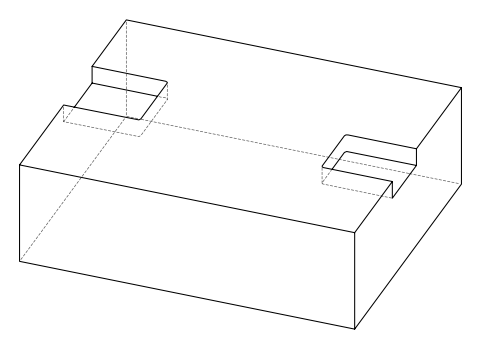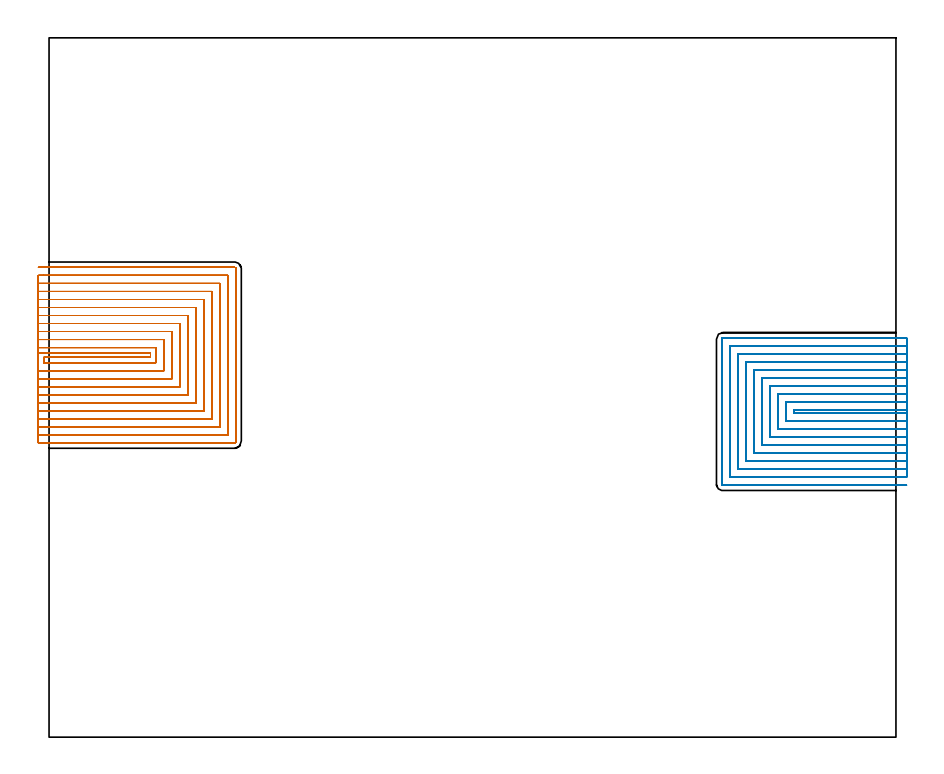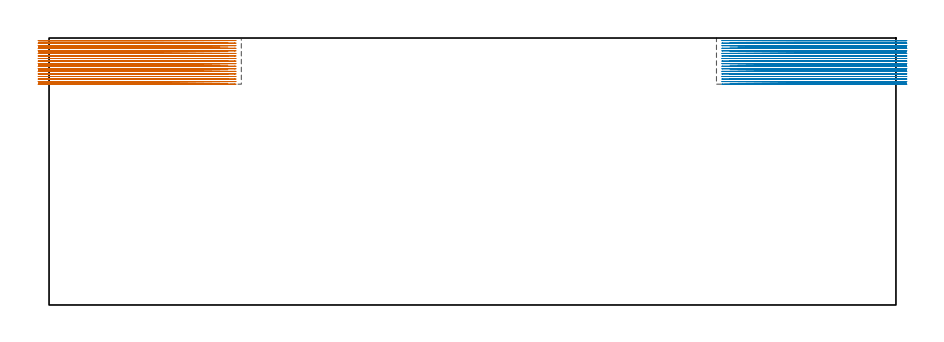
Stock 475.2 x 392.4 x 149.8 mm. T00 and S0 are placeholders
(PLAN: 2 operations, 0 tool changes, 241.4 min)
(1 MILL_SLOT | SLOT_PARTIAL_RECTANGULAR | NXT0201_008 | Follow Part, ap 1.5, ae 75% | 136.67 min | 291841 mm3)
(2 MILL_SLOT_1 | SLOT_PARTIAL_RECTANGULAR_1 | NXT0201_008 | Follow Part, ap 1.5, ae 75% | 104.74 min | 230920 mm3)
(TOOL NXT0201_008 | ENDMILL 6mm [2P460-0600-NA 1630] | D6 FL26 Z6)
(OP 1 MILL_SLOT)
G17 G21 G94 G90
T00 M6
G54
G17 G0 G90 X-6. Y215.6 S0 M3
G43 Z159.8 H1
Z148.361
G94 G1 X-3. F250.
X56.9 F500.
Y213.1
X-3.
Y210.1
X59.9
Y218.6
X-3.
X-6. F250.
Y205.6
X-3.
X64.4 F500.
Y223.1
X-3.
X-6. F250.
Y201.1
X-3.
X68.9 F500.
Y227.6
X-3.
X-6. F250.
Y196.6
X-3.
X73.4 F500.
Y232.1
X-3.
X-6. F250.
Y192.1
X-3.
X77.9 F500.
Y236.6
X-3.
X-6. F250.
Y187.6
X-3.
X82.4 F500.
Y241.1
X-3.
X-6. F250.
Y183.1
X-3.
X86.9 F500.
Y245.6
X-3.
X-6. F250.
Y178.6
X-3.
X91.4 F500.
Y250.1
X-3.
X-6. F250.
Y174.1
X-3.
X95.9 F500.
Y254.6
X-3.
X-6. F250.
Y169.6
X-3.
X100.4 F500.
Y259.1
X-3.
X-6. F250.
Y165.1
X-3.
X104.1 F500.
G3 X104.9 Y165.9 R0.8
G1 Y262.8
G3 X104.1 Y263.6 R0.8
G1 X-3.
X-6. F250.
G0 Y215.6 Z146.922
G1 X-3.
X56.9 F500.
Y213.1
X-3.
Y210.1
X59.9
Y218.6
X-3.
X-6. F250.
Y205.6
X-3.
X64.4 F500.
Y223.1
X-3.
X-6. F250.
Y201.1
X-3.
X68.9 F500.
Y227.6
X-3.
X-6. F250.
Y196.6
X-3.
X73.4 F500.
Y232.1
X-3.
X-6. F250.
Y192.1
X-3.
X77.9 F500.
Y236.6
X-3.
X-6. F250.
Y187.6
X-3.
X82.4 F500.
Y241.1
X-3.
X-6. F250.
Y183.1
X-3.
X86.9 F500.
Y245.6
X-3.
X-6. F250.
Y178.6
X-3.
X91.4 F500.
Y250.1
X-3.
X-6. F250.
Y174.1
X-3.
X95.9 F500.
Y254.6
X-3.
X-6. F250.
Y169.6
X-3.
X100.4 F500.
Y259.1
X-3.
X-6. F250.
Y165.1
X-3.
X104.1 F500.
G3 X104.9 Y165.9 R0.8
G1 Y262.8
G3 X104.1 Y263.6 R0.8
G1 X-3.
X-6. F250.
G0 Y215.6 Z145.483
G1 X-3.
X56.9 F500.
Y213.1
X-3.
Y210.1
X59.9
Y218.6
X-3.
X-6. F250.
Y205.6
X-3.
X64.4 F500.
Y223.1
X-3.
X-6. F250.
Y201.1
X-3.
X68.9 F500.
Y227.6
X-3.
X-6. F250.
Y196.6
X-3.
X73.4 F500.
Y232.1
X-3.
X-6. F250.
Y192.1
X-3.
X77.9 F500.
Y236.6
X-3.
X-6. F250.
Y187.6
X-3.
X82.4 F500.
Y241.1
X-3.
X-6. F250.
Y183.1
X-3.
X86.9 F500.
Y245.6
X-3.
X-6. F250.
Y178.6
X-3.
X91.4 F500.
Y250.1
X-3.
X-6. F250.
Y174.1
X-3.
X95.9 F500.
Y254.6
X-3.
X-6. F250.
Y169.6
X-3.
X100.4 F500.
Y259.1
X-3.
X-6. F250.
Y165.1
X-3.
X104.1 F500.
G3 X104.9 Y165.9 R0.8
G1 Y262.8
G3 X104.1 Y263.6 R0.8
G1 X-3.
X-6. F250.
G0 Y215.6 Z144.044
G1 X-3.
X56.9 F500.
Y213.1
X-3.
Y210.1
X59.9
Y218.6
X-3.
X-6. F250.
Y205.6
X-3.
X64.4 F500.
Y223.1
X-3.
X-6. F250.
Y201.1
X-3.
X68.9 F500.
Y227.6
X-3.
X-6. F250.
Y196.6
X-3.
X73.4 F500.
Y232.1
X-3.
X-6. F250.
Y192.1
X-3.
X77.9 F500.
Y236.6
X-3.
X-6. F250.
Y187.6
X-3.
X82.4 F500.
Y241.1
X-3.
X-6. F250.
Y183.1
X-3.
X86.9 F500.
Y245.6
X-3.
X-6. F250.
Y178.6
X-3.
X91.4 F500.
Y250.1
X-3.
X-6. F250.
Y174.1
X-3.
X95.9 F500.
Y254.6
X-3.
X-6. F250.
Y169.6
X-3.
X100.4 F500.
Y259.1
X-3.
X-6. F250.
Y165.1
X-3.
X104.1 F500.
G3 X104.9 Y165.9 R0.8
G1 Y262.8
G3 X104.1 Y263.6 R0.8
G1 X-3.
X-6. F250.
G0 Y215.6 Z142.605
G1 X-3.
X56.9 F500.
Y213.1
X-3.
Y210.1
X59.9
Y218.6
X-3.
X-6. F250.
Y205.6
X-3.
X64.4 F500.
Y223.1
X-3.
X-6. F250.
Y201.1
X-3.
X68.9 F500.
Y227.6
X-3.
X-6. F250.
Y196.6
X-3.
X73.4 F500.
Y232.1
X-3.
X-6. F250.
Y192.1
X-3.
X77.9 F500.
Y236.6
X-3.
X-6. F250.
Y187.6
X-3.
X82.4 F500.
Y241.1
X-3.
X-6. F250.
Y183.1
X-3.
X86.9 F500.
Y245.6
X-3.
X-6. F250.
Y178.6
X-3.
X91.4 F500.
Y250.1
X-3.
X-6. F250.
Y174.1
X-3.
X95.9 F500.
Y254.6
X-3.
X-6. F250.
Y169.6
X-3.
X100.4 F500.
Y259.1
X-3.
X-6. F250.
Y165.1
X-3.
X104.1 F500.
G3 X104.9 Y165.9 R0.8
G1 Y262.8
G3 X104.1 Y263.6 R0.8
G1 X-3.
X-6. F250.
G0 Y215.6 Z141.167
G1 X-3.
X56.9 F500.
Y213.1
X-3.
Y210.1
X59.9
Y218.6
X-3.
X-6. F250.
Y205.6
X-3.
X64.4 F500.
Y223.1
X-3.
X-6. F250.
Y201.1
X-3.
X68.9 F500.
Y227.6
X-3.
X-6. F250.
Y196.6
X-3.
X73.4 F500.
Y232.1
X-3.
X-6. F250.
Y192.1
X-3.
X77.9 F500.
Y236.6
X-3.
X-6. F250.
Y187.6
X-3.
X82.4 F500.
Y241.1
X-3.
X-6. F250.
Y183.1
X-3.
X86.9 F500.
Y245.6
X-3.
X-6. F250.
Y178.6
X-3.
X91.4 F500.
Y250.1
X-3.
X-6. F250.
Y174.1
X-3.
X95.9 F500.
Y254.6
X-3.
X-6. F250.
Y169.6
X-3.
X100.4 F500.
Y259.1
X-3.
X-6. F250.
Y165.1
X-3.
X104.1 F500.
G3 X104.9 Y165.9 R0.8
G1 Y262.8
G3 X104.1 Y263.6 R0.8
G1 X-3.
X-6. F250.
G0 Y215.6 Z139.728
G1 X-3.
X56.9 F500.
Y213.1
X-3.
Y210.1
X59.9
Y218.6
X-3.
X-6. F250.
Y205.6
X-3.
X64.4 F500.
Y223.1
X-3.
X-6. F250.
Y201.1
X-3.
X68.9 F500.
Y227.6
X-3.
X-6. F250.
Y196.6
X-3.
X73.4 F500.
Y232.1
X-3.
X-6. F250.
Y192.1
X-3.
X77.9 F500.
Y236.6
X-3.
X-6. F250.
Y187.6
X-3.
X82.4 F500.
Y241.1
X-3.
X-6. F250.
Y183.1
X-3.
X86.9 F500.
Y245.6
X-3.
X-6. F250.
Y178.6
X-3.
X91.4 F500.
Y250.1
X-3.
X-6. F250.
Y174.1
X-3.
X95.9 F500.
Y254.6
X-3.
X-6. F250.
Y169.6
X-3.
X100.4 F500.
Y259.1
X-3.
X-6. F250.
Y165.1
X-3.
X104.1 F500.
G3 X104.9 Y165.9 R0.8
G1 Y262.8
G3 X104.1 Y263.6 R0.8
G1 X-3.
X-6. F250.
G0 Y215.6 Z138.289
G1 X-3.
X56.9 F500.
Y213.1
X-3.
Y210.1
X59.9
Y218.6
X-3.
X-6. F250.
Y205.6
X-3.
X64.4 F500.
Y223.1
X-3.
X-6. F250.
Y201.1
X-3.
X68.9 F500.
Y227.6
X-3.
X-6. F250.
Y196.6
X-3.
X73.4 F500.
Y232.1
X-3.
X-6. F250.
Y192.1
X-3.
X77.9 F500.
Y236.6
X-3.
X-6. F250.
Y187.6
X-3.
X82.4 F500.
Y241.1
X-3.
X-6. F250.
Y183.1
X-3.
X86.9 F500.
Y245.6
X-3.
X-6. F250.
Y178.6
X-3.
X91.4 F500.
Y250.1
X-3.
X-6. F250.
Y174.1
X-3.
X95.9 F500.
Y254.6
X-3.
X-6. F250.
Y169.6
X-3.
X100.4 F500.
Y259.1
X-3.
X-6. F250.
Y165.1
X-3.
X104.1 F500.
G3 X104.9 Y165.9 R0.8
G1 Y262.8
G3 X104.1 Y263.6 R0.8
G1 X-3.
X-6. F250.
G0 Y215.6 Z136.85
G1 X-3.
X56.9 F500.
Y213.1
X-3.
Y210.1
X59.9
Y218.6
X-3.
X-6. F250.
Y205.6
X-3.
X64.4 F500.
Y223.1
X-3.
X-6. F250.
Y201.1
X-3.
X68.9 F500.
Y227.6
X-3.
X-6. F250.
Y196.6
X-3.
X73.4 F500.
Y232.1
X-3.
X-6. F250.
Y192.1
X-3.
X77.9 F500.
Y236.6
X-3.
X-6. F250.
Y187.6
X-3.
X82.4 F500.
Y241.1
X-3.
X-6. F250.
Y183.1
X-3.
X86.9 F500.
Y245.6
X-3.
X-6. F250.
Y178.6
X-3.
X91.4 F500.
Y250.1
X-3.
X-6. F250.
Y174.1
X-3.
X95.9 F500.
Y254.6
X-3.
X-6. F250.
Y169.6
X-3.
X100.4 F500.
Y259.1
X-3.
X-6. F250.
Y165.1
X-3.
X104.1 F500.
G3 X104.9 Y165.9 R0.8
G1 Y262.8
G3 X104.1 Y263.6 R0.8
G1 X-3.
X-6. F250.
G0 Y215.6 Z135.411
G1 X-3.
X56.9 F500.
Y213.1
X-3.
Y210.1
X59.9
Y218.6
X-3.
X-6. F250.
Y205.6
X-3.
X64.4 F500.
Y223.1
X-3.
X-6. F250.
Y201.1
X-3.
X68.9 F500.
Y227.6
X-3.
X-6. F250.
Y196.6
X-3.
X73.4 F500.
Y232.1
X-3.
X-6. F250.
Y192.1
X-3.
X77.9 F500.
Y236.6
X-3.
X-6. F250.
Y187.6
X-3.
X82.4 F500.
Y241.1
X-3.
X-6. F250.
Y183.1
X-3.
X86.9 F500.
Y245.6
X-3.
X-6. F250.
Y178.6
X-3.
X91.4 F500.
Y250.1
X-3.
X-6. F250.
Y174.1
X-3.
X95.9 F500.
Y254.6
X-3.
X-6. F250.
Y169.6
X-3.
X100.4 F500.
Y259.1
X-3.
X-6. F250.
Y165.1
X-3.
X104.1 F500.
G3 X104.9 Y165.9 R0.8
G1 Y262.8
G3 X104.1 Y263.6 R0.8
G1 X-3.
X-6. F250.
G0 Y215.6 Z133.972
G1 X-3.
X56.9 F500.
Y213.1
X-3.
Y210.1
X59.9
Y218.6
X-3.
X-6. F250.
Y205.6
X-3.
X64.4 F500.
Y223.1
X-3.
X-6. F250.
Y201.1
X-3.
X68.9 F500.
Y227.6
X-3.
X-6. F250.
Y196.6
X-3.
X73.4 F500.
Y232.1
X-3.
X-6. F250.
Y192.1
X-3.
X77.9 F500.
Y236.6
X-3.
X-6. F250.
Y187.6
X-3.
X82.4 F500.
Y241.1
X-3.
X-6. F250.
Y183.1
X-3.
X86.9 F500.
Y245.6
X-3.
X-6. F250.
Y178.6
X-3.
X91.4 F500.
Y250.1
X-3.
X-6. F250.
Y174.1
X-3.
X95.9 F500.
Y254.6
X-3.
X-6. F250.
Y169.6
X-3.
X100.4 F500.
Y259.1
X-3.
X-6. F250.
Y165.1
X-3.
X104.1 F500.
G3 X104.9 Y165.9 R0.8
G1 Y262.8
G3 X104.1 Y263.6 R0.8
G1 X-3.
X-6. F250.
G0 Y215.6 Z132.533
G1 X-3.
X56.9 F500.
Y213.1
X-3.
Y210.1
X59.9
Y218.6
X-3.
X-6. F250.
Y205.6
X-3.
X64.4 F500.
Y223.1
X-3.
X-6. F250.
Y201.1
X-3.
X68.9 F500.
Y227.6
X-3.
X-6. F250.
Y196.6
X-3.
X73.4 F500.
Y232.1
X-3.
X-6. F250.
Y192.1
X-3.
X77.9 F500.
Y236.6
X-3.
X-6. F250.
Y187.6
X-3.
X82.4 F500.
Y241.1
X-3.
X-6. F250.
Y183.1
X-3.
X86.9 F500.
Y245.6
X-3.
X-6. F250.
Y178.6
X-3.
X91.4 F500.
Y250.1
X-3.
X-6. F250.
Y174.1
X-3.
X95.9 F500.
Y254.6
X-3.
X-6. F250.
Y169.6
X-3.
X100.4 F500.
Y259.1
X-3.
X-6. F250.
Y165.1
X-3.
X104.1 F500.
G3 X104.9 Y165.9 R0.8
G1 Y262.8
G3 X104.1 Y263.6 R0.8
G1 X-3.
X-6. F250.
G0 Y215.6 Z131.094
G1 X-3.
X56.9 F500.
Y213.1
X-3.
Y210.1
X59.9
Y218.6
X-3.
X-6. F250.
Y205.6
X-3.
X64.4 F500.
Y223.1
X-3.
X-6. F250.
Y201.1
X-3.
X68.9 F500.
Y227.6
X-3.
X-6. F250.
Y196.6
X-3.
X73.4 F500.
Y232.1
X-3.
X-6. F250.
Y192.1
X-3.
X77.9 F500.
Y236.6
X-3.
X-6. F250.
Y187.6
X-3.
X82.4 F500.
Y241.1
X-3.
X-6. F250.
Y183.1
X-3.
X86.9 F500.
Y245.6
X-3.
X-6. F250.
Y178.6
X-3.
X91.4 F500.
Y250.1
X-3.
X-6. F250.
Y174.1
X-3.
X95.9 F500.
Y254.6
X-3.
X-6. F250.
Y169.6
X-3.
X100.4 F500.
Y259.1
X-3.
X-6. F250.
Y165.1
X-3.
X104.1 F500.
G3 X104.9 Y165.9 R0.8
G1 Y262.8
G3 X104.1 Y263.6 R0.8
G1 X-3.
X-6. F250.
G0 Y215.6 Z129.656
G1 X-3.
X56.9 F500.
Y213.1
X-3.
Y210.1
X59.9
Y218.6
X-3.
X-6. F250.
Y205.6
X-3.
X64.4 F500.
Y223.1
X-3.
X-6. F250.
Y201.1
X-3.
X68.9 F500.
Y227.6
X-3.
X-6. F250.
Y196.6
X-3.
X73.4 F500.
Y232.1
X-3.
X-6. F250.
Y192.1
X-3.
X77.9 F500.
Y236.6
X-3.
X-6. F250.
Y187.6
X-3.
X82.4 F500.
Y241.1
X-3.
X-6. F250.
Y183.1
X-3.
X86.9 F500.
Y245.6
X-3.
X-6. F250.
Y178.6
X-3.
X91.4 F500.
Y250.1
X-3.
X-6. F250.
Y174.1
X-3.
X95.9 F500.
Y254.6
X-3.
X-6. F250.
Y169.6
X-3.
X100.4 F500.
Y259.1
X-3.
X-6. F250.
Y165.1
X-3.
X104.1 F500.
G3 X104.9 Y165.9 R0.8
G1 Y262.8
G3 X104.1 Y263.6 R0.8
G1 X-3.
X-6. F250.
G0 Y215.6 Z128.217
G1 X-3.
X56.9 F500.
Y213.1
X-3.
Y210.1
X59.9
Y218.6
X-3.
X-6. F250.
Y205.6
X-3.
X64.4 F500.
Y223.1
X-3.
X-6. F250.
Y201.1
X-3.
X68.9 F500.
Y227.6
X-3.
X-6. F250.
Y196.6
X-3.
X73.4 F500.
Y232.1
X-3.
X-6. F250.
Y192.1
X-3.
X77.9 F500.
Y236.6
X-3.
X-6. F250.
Y187.6
X-3.
X82.4 F500.
Y241.1
X-3.
X-6. F250.
Y183.1
X-3.
X86.9 F500.
Y245.6
X-3.
X-6. F250.
Y178.6
X-3.
X91.4 F500.
Y250.1
X-3.
X-6. F250.
Y174.1
X-3.
X95.9 F500.
Y254.6
X-3.
X-6. F250.
Y169.6
X-3.
X100.4 F500.
Y259.1
X-3.
X-6. F250.
Y165.1
X-3.
X104.1 F500.
G3 X104.9 Y165.9 R0.8
G1 Y262.8
G3 X104.1 Y263.6 R0.8
G1 X-3.
X-6. F250.
G0 Y215.6 Z126.778
G1 X-3.
X56.9 F500.
Y213.1
X-3.
Y210.1
X59.9
Y218.6
X-3.
X-6. F250.
Y205.6
X-3.
X64.4 F500.
Y223.1
X-3.
X-6. F250.
Y201.1
X-3.
X68.9 F500.
Y227.6
X-3.
X-6. F250.
Y196.6
X-3.
X73.4 F500.
Y232.1
X-3.
X-6. F250.
Y192.1
X-3.
X77.9 F500.
Y236.6
X-3.
X-6. F250.
Y187.6
X-3.
X82.4 F500.
Y241.1
X-3.
X-6. F250.
Y183.1
X-3.
X86.9 F500.
Y245.6
X-3.
X-6. F250.
Y178.6
X-3.
X91.4 F500.
Y250.1
X-3.
X-6. F250.
Y174.1
X-3.
X95.9 F500.
Y254.6
X-3.
X-6. F250.
Y169.6
X-3.
X100.4 F500.
Y259.1
X-3.
X-6. F250.
Y165.1
X-3.
X104.1 F500.
G3 X104.9 Y165.9 R0.8
G1 Y262.8
G3 X104.1 Y263.6 R0.8
G1 X-3.
X-6. F250.
G0 Y215.6 Z125.339
G1 X-3.
X56.9 F500.
Y213.1
X-3.
Y210.1
X59.9
Y218.6
X-3.
X-6. F250.
Y205.6
X-3.
X64.4 F500.
Y223.1
X-3.
X-6. F250.
Y201.1
X-3.
X68.9 F500.
Y227.6
X-3.
X-6. F250.
Y196.6
X-3.
X73.4 F500.
Y232.1
X-3.
X-6. F250.
Y192.1
X-3.
X77.9 F500.
Y236.6
X-3.
X-6. F250.
Y187.6
X-3.
X82.4 F500.
Y241.1
X-3.
X-6. F250.
Y183.1
X-3.
X86.9 F500.
Y245.6
X-3.
X-6. F250.
Y178.6
X-3.
X91.4 F500.
Y250.1
X-3.
X-6. F250.
Y174.1
X-3.
X95.9 F500.
Y254.6
X-3.
X-6. F250.
Y169.6
X-3.
X100.4 F500.
Y259.1
X-3.
X-6. F250.
Y165.1
X-3.
X104.1 F500.
G3 X104.9 Y165.9 R0.8
G1 Y262.8
G3 X104.1 Y263.6 R0.8
G1 X-3.
X-6. F250.
G0 Y215.6 Z123.9
G1 X-3.
X56.9 F500.
Y213.1
X-3.
Y210.1
X59.9
Y218.6
X-3.
X-6. F250.
Y205.6
X-3.
X64.4 F500.
Y223.1
X-3.
X-6. F250.
Y201.1
X-3.
X68.9 F500.
Y227.6
X-3.
X-6. F250.
Y196.6
X-3.
X73.4 F500.
Y232.1
X-3.
X-6. F250.
Y192.1
X-3.
X77.9 F500.
Y236.6
X-3.
X-6. F250.
Y187.6
X-3.
X82.4 F500.
Y241.1
X-3.
X-6. F250.
Y183.1
X-3.
X86.9 F500.
Y245.6
X-3.
X-6. F250.
Y178.6
X-3.
X91.4 F500.
Y250.1
X-3.
X-6. F250.
Y174.1
X-3.
X95.9 F500.
Y254.6
X-3.
X-6. F250.
Y169.6
X-3.
X100.4 F500.
Y259.1
X-3.
X-6. F250.
Y165.1
X-3.
X104.1 F500.
G3 X104.9 Y165.9 R0.8
G1 Y262.8
G3 X104.1 Y263.6 R0.8
G1 X-3.
X-6. F250.
G0 Z159.8
M5
M2
(OP 2 MILL_SLOT_1)
G17 G21 G94 G90
T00 M6
G54
G17 G0 G90 X481.2 Y183.5 S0 M3
G43 Z159.8 H1
Z148.361
G94 G1 X478.2 F250.
X418. F500.
Y181.9
X478.2
X481.2 F250.
Y188.
X478.2
X413.5 F500.
Y177.4
X478.2
X481.2 F250.
Y192.5
X478.2
X409. F500.
Y172.9
X478.2
X481.2 F250.
Y197.
X478.2
X404.5 F500.
Y168.4
X478.2
X481.2 F250.
Y201.5
X478.2
X400. F500.
Y163.9
X478.2
X481.2 F250.
Y206.
X478.2
X395.5 F500.
Y159.4
X478.2
X481.2 F250.
Y210.5
X478.2
X391. F500.
Y154.9
X478.2
X481.2 F250.
Y215.
X478.2
X386.5 F500.
Y150.4
X478.2
X481.2 F250.
Y219.5
X478.2
X382. F500.
Y145.9
X478.2
X481.2 F250.
Y224.
X478.2
X377.9 F500.
G3 X377.5 Y223.6 R0.4
G1 Y141.8
G3 X377.9 Y141.4 R0.4
G1 X478.2
X481.2 F250.
G0 Y183.5 Z146.922
G1 X478.2
X418. F500.
Y181.9
X478.2
X481.2 F250.
Y188.
X478.2
X413.5 F500.
Y177.4
X478.2
X481.2 F250.
Y192.5
X478.2
X409. F500.
Y172.9
X478.2
X481.2 F250.
Y197.
X478.2
X404.5 F500.
Y168.4
X478.2
X481.2 F250.
Y201.5
X478.2
X400. F500.
Y163.9
X478.2
X481.2 F250.
Y206.
X478.2
X395.5 F500.
Y159.4
X478.2
X481.2 F250.
Y210.5
X478.2
X391. F500.
Y154.9
X478.2
X481.2 F250.
Y215.
X478.2
X386.5 F500.
Y150.4
X478.2
X481.2 F250.
Y219.5
X478.2
X382. F500.
Y145.9
X478.2
X481.2 F250.
Y224.
X478.2
X377.9 F500.
G3 X377.5 Y223.6 R0.4
G1 Y141.8
G3 X377.9 Y141.4 R0.4
G1 X478.2
X481.2 F250.
G0 Y183.5 Z145.483
G1 X478.2
X418. F500.
Y181.9
X478.2
X481.2 F250.
Y188.
X478.2
X413.5 F500.
Y177.4
X478.2
X481.2 F250.
Y192.5
X478.2
X409. F500.
Y172.9
X478.2
X481.2 F250.
Y197.
X478.2
X404.5 F500.
Y168.4
X478.2
X481.2 F250.
Y201.5
X478.2
X400. F500.
Y163.9
X478.2
X481.2 F250.
Y206.
X478.2
X395.5 F500.
Y159.4
X478.2
X481.2 F250.
Y210.5
X478.2
X391. F500.
Y154.9
X478.2
X481.2 F250.
Y215.
X478.2
X386.5 F500.
Y150.4
X478.2
X481.2 F250.
Y219.5
X478.2
X382. F500.
Y145.9
X478.2
X481.2 F250.
Y224.
X478.2
X377.9 F500.
G3 X377.5 Y223.6 R0.4
G1 Y141.8
G3 X377.9 Y141.4 R0.4
G1 X478.2
X481.2 F250.
G0 Y183.5 Z144.044
G1 X478.2
X418. F500.
Y181.9
X478.2
X481.2 F250.
Y188.
X478.2
X413.5 F500.
Y177.4
X478.2
X481.2 F250.
Y192.5
X478.2
X409. F500.
Y172.9
X478.2
X481.2 F250.
Y197.
X478.2
X404.5 F500.
Y168.4
X478.2
X481.2 F250.
Y201.5
X478.2
X400. F500.
Y163.9
X478.2
X481.2 F250.
Y206.
X478.2
X395.5 F500.
Y159.4
X478.2
X481.2 F250.
Y210.5
X478.2
X391. F500.
Y154.9
X478.2
X481.2 F250.
Y215.
X478.2
X386.5 F500.
Y150.4
X478.2
X481.2 F250.
Y219.5
X478.2
X382. F500.
Y145.9
X478.2
X481.2 F250.
Y224.
X478.2
X377.9 F500.
G3 X377.5 Y223.6 R0.4
G1 Y141.8
G3 X377.9 Y141.4 R0.4
G1 X478.2
X481.2 F250.
G0 Y183.5 Z142.605
G1 X478.2
X418. F500.
Y181.9
X478.2
X481.2 F250.
Y188.
X478.2
X413.5 F500.
Y177.4
X478.2
X481.2 F250.
Y192.5
X478.2
X409. F500.
Y172.9
X478.2
X481.2 F250.
Y197.
X478.2
X404.5 F500.
Y168.4
X478.2
X481.2 F250.
Y201.5
X478.2
X400. F500.
Y163.9
X478.2
X481.2 F250.
Y206.
X478.2
X395.5 F500.
Y159.4
X478.2
X481.2 F250.
Y210.5
X478.2
X391. F500.
Y154.9
X478.2
X481.2 F250.
Y215.
X478.2
X386.5 F500.
Y150.4
X478.2
X481.2 F250.
Y219.5
X478.2
X382. F500.
Y145.9
X478.2
X481.2 F250.
Y224.
X478.2
X377.9 F500.
G3 X377.5 Y223.6 R0.4
G1 Y141.8
G3 X377.9 Y141.4 R0.4
G1 X478.2
X481.2 F250.
G0 Y183.5 Z141.167
G1 X478.2
X418. F500.
Y181.9
X478.2
X481.2 F250.
Y188.
X478.2
X413.5 F500.
Y177.4
X478.2
X481.2 F250.
Y192.5
X478.2
X409. F500.
Y172.9
X478.2
X481.2 F250.
Y197.
X478.2
X404.5 F500.
Y168.4
X478.2
X481.2 F250.
Y201.5
X478.2
X400. F500.
Y163.9
X478.2
X481.2 F250.
Y206.
X478.2
X395.5 F500.
Y159.4
X478.2
X481.2 F250.
Y210.5
X478.2
X391. F500.
Y154.9
X478.2
X481.2 F250.
Y215.
X478.2
X386.5 F500.
Y150.4
X478.2
X481.2 F250.
Y219.5
X478.2
X382. F500.
Y145.9
X478.2
X481.2 F250.
Y224.
X478.2
X377.9 F500.
G3 X377.5 Y223.6 R0.4
G1 Y141.8
G3 X377.9 Y141.4 R0.4
G1 X478.2
X481.2 F250.
G0 Y183.5 Z139.728
G1 X478.2
X418. F500.
Y181.9
X478.2
X481.2 F250.
Y188.
X478.2
X413.5 F500.
Y177.4
X478.2
X481.2 F250.
Y192.5
X478.2
X409. F500.
Y172.9
X478.2
X481.2 F250.
Y197.
X478.2
X404.5 F500.
Y168.4
X478.2
X481.2 F250.
Y201.5
X478.2
X400. F500.
Y163.9
X478.2
X481.2 F250.
Y206.
X478.2
X395.5 F500.
Y159.4
X478.2
X481.2 F250.
Y210.5
X478.2
X391. F500.
Y154.9
X478.2
X481.2 F250.
Y215.
X478.2
X386.5 F500.
Y150.4
X478.2
X481.2 F250.
Y219.5
X478.2
X382. F500.
Y145.9
X478.2
X481.2 F250.
Y224.
X478.2
X377.9 F500.
G3 X377.5 Y223.6 R0.4
G1 Y141.8
G3 X377.9 Y141.4 R0.4
G1 X478.2
X481.2 F250.
G0 Y183.5 Z138.289
G1 X478.2
X418. F500.
Y181.9
X478.2
X481.2 F250.
Y188.
X478.2
X413.5 F500.
Y177.4
X478.2
X481.2 F250.
Y192.5
X478.2
X409. F500.
Y172.9
X478.2
X481.2 F250.
Y197.
X478.2
X404.5 F500.
Y168.4
X478.2
X481.2 F250.
Y201.5
X478.2
X400. F500.
Y163.9
X478.2
X481.2 F250.
Y206.
X478.2
X395.5 F500.
Y159.4
X478.2
X481.2 F250.
Y210.5
X478.2
X391. F500.
Y154.9
X478.2
X481.2 F250.
Y215.
X478.2
X386.5 F500.
Y150.4
X478.2
X481.2 F250.
Y219.5
X478.2
X382. F500.
Y145.9
X478.2
X481.2 F250.
Y224.
X478.2
X377.9 F500.
G3 X377.5 Y223.6 R0.4
G1 Y141.8
G3 X377.9 Y141.4 R0.4
G1 X478.2
X481.2 F250.
G0 Y183.5 Z136.85
G1 X478.2
X418. F500.
Y181.9
X478.2
X481.2 F250.
Y188.
X478.2
X413.5 F500.
Y177.4
X478.2
X481.2 F250.
Y192.5
X478.2
X409. F500.
Y172.9
X478.2
X481.2 F250.
Y197.
X478.2
X404.5 F500.
Y168.4
X478.2
X481.2 F250.
Y201.5
X478.2
X400. F500.
Y163.9
X478.2
X481.2 F250.
Y206.
X478.2
X395.5 F500.
Y159.4
X478.2
X481.2 F250.
Y210.5
X478.2
X391. F500.
Y154.9
X478.2
X481.2 F250.
Y215.
X478.2
X386.5 F500.
Y150.4
X478.2
X481.2 F250.
Y219.5
X478.2
X382. F500.
Y145.9
X478.2
X481.2 F250.
Y224.
X478.2
X377.9 F500.
G3 X377.5 Y223.6 R0.4
G1 Y141.8
G3 X377.9 Y141.4 R0.4
G1 X478.2
X481.2 F250.
G0 Y183.5 Z135.411
G1 X478.2
X418. F500.
Y181.9
X478.2
X481.2 F250.
Y188.
X478.2
X413.5 F500.
Y177.4
X478.2
X481.2 F250.
Y192.5
X478.2
X409. F500.
Y172.9
X478.2
X481.2 F250.
Y197.
X478.2
X404.5 F500.
Y168.4
X478.2
X481.2 F250.
Y201.5
X478.2
X400. F500.
Y163.9
X478.2
X481.2 F250.
Y206.
X478.2
X395.5 F500.
Y159.4
X478.2
X481.2 F250.
Y210.5
X478.2
X391. F500.
Y154.9
X478.2
X481.2 F250.
Y215.
X478.2
X386.5 F500.
Y150.4
X478.2
X481.2 F250.
Y219.5
X478.2
X382. F500.
Y145.9
X478.2
X481.2 F250.
Y224.
X478.2
X377.9 F500.
G3 X377.5 Y223.6 R0.4
G1 Y141.8
G3 X377.9 Y141.4 R0.4
G1 X478.2
X481.2 F250.
G0 Y183.5 Z133.972
G1 X478.2
X418. F500.
Y181.9
X478.2
X481.2 F250.
Y188.
X478.2
X413.5 F500.
Y177.4
X478.2
X481.2 F250.
Y192.5
X478.2
X409. F500.
Y172.9
X478.2
X481.2 F250.
Y197.
X478.2
X404.5 F500.
Y168.4
X478.2
X481.2 F250.
Y201.5
X478.2
X400. F500.
Y163.9
X478.2
X481.2 F250.
Y206.
X478.2
X395.5 F500.
Y159.4
X478.2
X481.2 F250.
Y210.5
X478.2
X391. F500.
Y154.9
X478.2
X481.2 F250.
Y215.
X478.2
X386.5 F500.
Y150.4
X478.2
X481.2 F250.
Y219.5
X478.2
X382. F500.
Y145.9
X478.2
X481.2 F250.
Y224.
X478.2
X377.9 F500.
G3 X377.5 Y223.6 R0.4
G1 Y141.8
G3 X377.9 Y141.4 R0.4
G1 X478.2
X481.2 F250.
G0 Y183.5 Z132.533
G1 X478.2
X418. F500.
Y181.9
X478.2
X481.2 F250.
Y188.
X478.2
X413.5 F500.
Y177.4
X478.2
X481.2 F250.
Y192.5
X478.2
X409. F500.
Y172.9
X478.2
X481.2 F250.
Y197.
X478.2
X404.5 F500.
Y168.4
X478.2
X481.2 F250.
Y201.5
X478.2
X400. F500.
Y163.9
X478.2
X481.2 F250.
Y206.
X478.2
X395.5 F500.
Y159.4
X478.2
X481.2 F250.
Y210.5
X478.2
X391. F500.
Y154.9
X478.2
X481.2 F250.
Y215.
X478.2
X386.5 F500.
Y150.4
X478.2
X481.2 F250.
Y219.5
X478.2
X382. F500.
Y145.9
X478.2
X481.2 F250.
Y224.
X478.2
X377.9 F500.
G3 X377.5 Y223.6 R0.4
G1 Y141.8
G3 X377.9 Y141.4 R0.4
G1 X478.2
X481.2 F250.
G0 Y183.5 Z131.094
G1 X478.2
X418. F500.
Y181.9
X478.2
X481.2 F250.
Y188.
X478.2
X413.5 F500.
Y177.4
X478.2
X481.2 F250.
Y192.5
X478.2
X409. F500.
Y172.9
X478.2
X481.2 F250.
Y197.
X478.2
X404.5 F500.
Y168.4
X478.2
X481.2 F250.
Y201.5
X478.2
X400. F500.
Y163.9
X478.2
X481.2 F250.
Y206.
X478.2
X395.5 F500.
Y159.4
X478.2
X481.2 F250.
Y210.5
X478.2
X391. F500.
Y154.9
X478.2
X481.2 F250.
Y215.
X478.2
X386.5 F500.
Y150.4
X478.2
X481.2 F250.
Y219.5
X478.2
X382. F500.
Y145.9
X478.2
X481.2 F250.
Y224.
X478.2
X377.9 F500.
G3 X377.5 Y223.6 R0.4
G1 Y141.8
G3 X377.9 Y141.4 R0.4
G1 X478.2
X481.2 F250.
G0 Y183.5 Z129.656
G1 X478.2
X418. F500.
Y181.9
X478.2
X481.2 F250.
Y188.
X478.2
X413.5 F500.
Y177.4
X478.2
X481.2 F250.
Y192.5
X478.2
X409. F500.
Y172.9
X478.2
X481.2 F250.
Y197.
X478.2
X404.5 F500.
Y168.4
X478.2
X481.2 F250.
Y201.5
X478.2
X400. F500.
Y163.9
X478.2
X481.2 F250.
Y206.
X478.2
X395.5 F500.
Y159.4
X478.2
X481.2 F250.
Y210.5
X478.2
X391. F500.
Y154.9
X478.2
X481.2 F250.
Y215.
X478.2
X386.5 F500.
Y150.4
X478.2
X481.2 F250.
Y219.5
X478.2
X382. F500.
Y145.9
X478.2
X481.2 F250.
Y224.
X478.2
X377.9 F500.
G3 X377.5 Y223.6 R0.4
G1 Y141.8
G3 X377.9 Y141.4 R0.4
G1 X478.2
X481.2 F250.
G0 Y183.5 Z128.217
G1 X478.2
X418. F500.
Y181.9
X478.2
X481.2 F250.
Y188.
X478.2
X413.5 F500.
Y177.4
X478.2
X481.2 F250.
Y192.5
X478.2
X409. F500.
Y172.9
X478.2
X481.2 F250.
Y197.
X478.2
X404.5 F500.
Y168.4
X478.2
X481.2 F250.
Y201.5
X478.2
X400. F500.
Y163.9
X478.2
X481.2 F250.
Y206.
X478.2
X395.5 F500.
Y159.4
X478.2
X481.2 F250.
Y210.5
X478.2
X391. F500.
Y154.9
X478.2
X481.2 F250.
Y215.
X478.2
X386.5 F500.
Y150.4
X478.2
X481.2 F250.
Y219.5
X478.2
X382. F500.
Y145.9
X478.2
X481.2 F250.
Y224.
X478.2
X377.9 F500.
G3 X377.5 Y223.6 R0.4
G1 Y141.8
G3 X377.9 Y141.4 R0.4
G1 X478.2
X481.2 F250.
G0 Y183.5 Z126.778
G1 X478.2
X418. F500.
Y181.9
X478.2
X481.2 F250.
Y188.
X478.2
X413.5 F500.
Y177.4
X478.2
X481.2 F250.
Y192.5
X478.2
X409. F500.
Y172.9
X478.2
X481.2 F250.
Y197.
X478.2
X404.5 F500.
Y168.4
X478.2
X481.2 F250.
Y201.5
X478.2
X400. F500.
Y163.9
X478.2
X481.2 F250.
Y206.
X478.2
X395.5 F500.
Y159.4
X478.2
X481.2 F250.
Y210.5
X478.2
X391. F500.
Y154.9
X478.2
X481.2 F250.
Y215.
X478.2
X386.5 F500.
Y150.4
X478.2
X481.2 F250.
Y219.5
X478.2
X382. F500.
Y145.9
X478.2
X481.2 F250.
Y224.
X478.2
X377.9 F500.
G3 X377.5 Y223.6 R0.4
G1 Y141.8
G3 X377.9 Y141.4 R0.4
G1 X478.2
X481.2 F250.
G0 Y183.5 Z125.339
G1 X478.2
X418. F500.
Y181.9
X478.2
X481.2 F250.
Y188.
X478.2
X413.5 F500.
Y177.4
X478.2
X481.2 F250.
Y192.5
X478.2
X409. F500.
Y172.9
X478.2
X481.2 F250.
Y197.
X478.2
X404.5 F500.
Y168.4
X478.2
X481.2 F250.
Y201.5
X478.2
X400. F500.
Y163.9
X478.2
X481.2 F250.
Y206.
X478.2
X395.5 F500.
Y159.4
X478.2
X481.2 F250.
Y210.5
X478.2
X391. F500.
Y154.9
X478.2
X481.2 F250.
Y215.
X478.2
X386.5 F500.
Y150.4
X478.2
X481.2 F250.
Y219.5
X478.2
X382. F500.
Y145.9
X478.2
X481.2 F250.
Y224.
X478.2
X377.9 F500.
G3 X377.5 Y223.6 R0.4
G1 Y141.8
G3 X377.9 Y141.4 R0.4
G1 X478.2
X481.2 F250.
G0 Y183.5 Z123.9
G1 X478.2
X418. F500.
Y181.9
X478.2
X481.2 F250.
Y188.
X478.2
X413.5 F500.
Y177.4
X478.2
X481.2 F250.
Y192.5
X478.2
X409. F500.
Y172.9
X478.2
X481.2 F250.
Y197.
X478.2
X404.5 F500.
Y168.4
X478.2
X481.2 F250.
Y201.5
X478.2
X400. F500.
Y163.9
X478.2
X481.2 F250.
Y206.
X478.2
X395.5 F500.
Y159.4
X478.2
X481.2 F250.
Y210.5
X478.2
X391. F500.
Y154.9
X478.2
X481.2 F250.
Y215.
X478.2
X386.5 F500.
Y150.4
X478.2
X481.2 F250.
Y219.5
X478.2
X382. F500.
Y145.9
X478.2
X481.2 F250.
Y224.
X478.2
X377.9 F500.
G3 X377.5 Y223.6 R0.4
G1 Y141.8
G3 X377.9 Y141.4 R0.4
G1 X478.2
X481.2 F250.
G0 Z159.8
M5
M2
